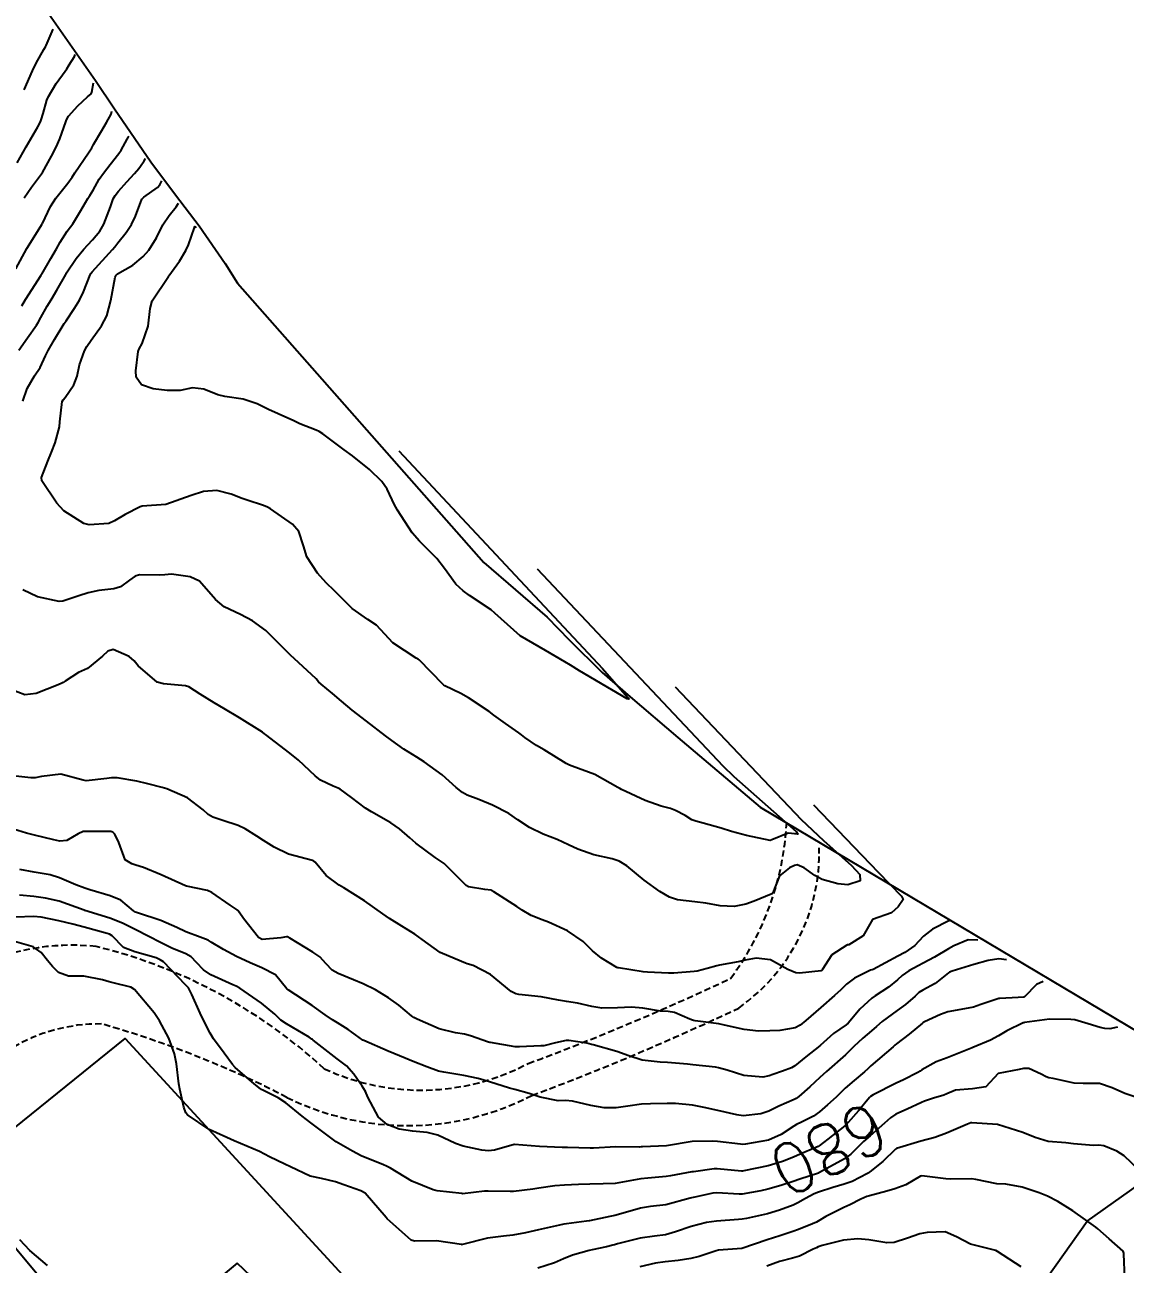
# Model space of a CAD drawing. Header units: metres. Extents: x 292545 to 299085, y 7450245 to 7463078.
# Drawn here: x 295451.3 to 295537.8, y 7462368.5 to 7462466 of the extents above; entities that cross this region are included whole.
import ezdxf
from ezdxf.enums import TextEntityAlignment as Align

# ---------------------------------------------------------------- set-up
doc = ezdxf.new("R2010")
doc.units = ezdxf.units.M
doc.linetypes.add('DASHED', pattern=[0.75, 0.5, -0.25])
for name, color, linetype in [('Area', 45, 'Continuous'), ('Cotas', 45, 'Continuous'), ('Curvas de Nivel 1m', 11, 'Continuous'), ('Curvas de Nivel 5m', 15, 'Continuous'), ('Edificações', 30, 'Continuous'), ('Hidrografia', 140, 'Continuous'), ('Vias Secundárias', 230, 'DASHED')]:
    doc.layers.add(name, color=color, linetype=linetype)
doc.styles.add('Style-STANDARD', font='STANDARD.shx')

msp = doc.modelspace()

# ---------------------------------------------------------------- linework, layer by layer
at = {"layer": 'Area'}
msp.add_polyline3d([(295452.616, 7462467.636, 681.628), (295456.826, 7462461.623, 685.278), (295458.316, 7462459.391, 693.368), (295461.183, 7462455.22, 686.858), (295463.137, 7462452.631, 687.128), (295464.977, 7462450.181, 698.048), (295467.037, 7462447.204, 689.669), (295467.998, 7462445.661, 690.248), (295487.385, 7462423.688, 688.977), (295492.362, 7462419.381, 688.866), (295494.092, 7462417.598, 688.927), (295496.697, 7462415.031, 689.016), (295498.889, 7462413.116, 688.496), (295502.636, 7462409.915, 688.946), (295509.103, 7462404.429, 687.684), (295553.825, 7462377.834, 705.451)], dxfattribs=at)
at = {"layer": 'Curvas de Nivel 1m', "flags": 128}
for points, elevation in [([(295451.222, 7462460.877), (295451.877, 7462462.379), (295452.16, 7462462.975), (295452.77, 7462464.055), (295452.887, 7462464.253), (295452.951, 7462464.368), (295453.503, 7462465.65)], 681), ([(295450.67, 7462455.142), (295451.392, 7462456.389), (295452.285, 7462457.962), (295452.514, 7462458.373), (295452.569, 7462458.508), (295452.713, 7462459.022), (295453.016, 7462460.08), (295453.136, 7462460.366), (295453.733, 7462461.37), (295454.437, 7462462.353), (295454.565, 7462462.541), (295454.758, 7462462.847), (295455.179, 7462463.515), (295455.223, 7462463.66)], 682), ([(295451.224, 7462452.391), (295451.807, 7462453.221), (295452.663, 7462454.37), (295453.38, 7462455.659), (295453.735, 7462456.359), (295454.022, 7462457.024), (295454.486, 7462458.352), (295454.546, 7462458.511), (295454.71, 7462458.796), (295455.444, 7462459.617), (295456.211, 7462460.328), (295456.489, 7462460.57), (295456.549, 7462460.698), (295456.673, 7462461.43)], 683), ([(295450.567, 7462446.808), (295451.436, 7462448.387), (295451.879, 7462449.095), (295452.612, 7462450.279), (295452.643, 7462450.339), (295452.658, 7462450.37), (295453.292, 7462451.697), (295453.714, 7462452.359), (295454.127, 7462452.869), (295454.651, 7462453.53), (295454.992, 7462454.011), (295455.217, 7462454.342), (295456.28, 7462455.927), (295456.534, 7462456.322), (295456.685, 7462456.573), (295457.326, 7462457.685), (295457.697, 7462458.31), (295458.057, 7462458.962), (295458.123, 7462459.19)], 684), ([(295450.798, 7462440.395), (295451.478, 7462441.361), (295452.197, 7462442.375), (295452.315, 7462442.574), (295452.522, 7462442.96), (295453.038, 7462443.862), (295453.343, 7462444.362), (295453.8, 7462445.108), (295454.487, 7462446.351), (295454.514, 7462446.399), (295454.564, 7462446.48), (295455.321, 7462447.597), (295455.922, 7462448.337), (295456.233, 7462448.689), (295456.594, 7462449.074), (295457.166, 7462449.76), (295457.482, 7462450.317), (295458.004, 7462451.687), (295458.229, 7462452.304), (295458.372, 7462452.567), (295458.642, 7462452.919), (295459.296, 7462453.65), (295459.898, 7462454.288), (295460.247, 7462454.704), (295460.371, 7462454.878), (295460.657, 7462455.292), (295460.763, 7462455.48)], 686), ([(295451.108, 7462436.39), (295451.467, 7462437.376), (295452.047, 7462438.376), (295452.48, 7462439.029), (295452.91, 7462439.944), (295453.099, 7462440.364), (295453.612, 7462441.249), (295454.3, 7462442.352), (295454.38, 7462442.486), (295454.518, 7462442.708), (295455.182, 7462443.695), (295455.57, 7462444.34), (295455.892, 7462444.994), (295456.404, 7462446.332), (295456.462, 7462446.433), (295456.565, 7462446.555), (295458.182, 7462448.306), (295458.358, 7462448.532), (295458.591, 7462448.841), (295459.247, 7462449.65), (295459.667, 7462450.289), (295459.97, 7462450.936), (295460.488, 7462452.281), (295460.547, 7462452.368), (295460.635, 7462452.446), (295461.707, 7462453.204), (295461.886, 7462453.4), (295462.063, 7462453.72)], 687), ([(295491.563, 7462423.19), (295506.167, 7462407.698), (295507.054, 7462406.857), (295511.938, 7462402.534), (295512.084, 7462402.308), (295511.315, 7462402.406), (295510.036, 7462401.879), (295509.914, 7462401.812), (295508.048, 7462402.207), (295506.853, 7462402.53), (295506.053, 7462402.775), (295504.63, 7462403.182), (295504.059, 7462403.326), (295503.744, 7462403.449), (295503.212, 7462403.773), (295502.467, 7462404.185), (295502.068, 7462404.328), (295501.339, 7462404.529), (295500.074, 7462404.961), (295498.198, 7462405.829), (295498.084, 7462405.896), (295497.929, 7462405.989), (295496.1, 7462407.006), (295494.327, 7462407.66), (295494.111, 7462407.741), (295493.853, 7462407.883), (295492.123, 7462408.952), (295491.521, 7462409.304), (295490.604, 7462409.923), (295490.341, 7462410.133), (295490.138, 7462410.28), (295489.08, 7462411.01), (295488.159, 7462411.683), (295487.793, 7462411.954), (295486.174, 7462413.051), (295485.578, 7462413.38), (295484.315, 7462413.998), (295484.236, 7462414.051), (295484.184, 7462414.096), (295482.284, 7462416.019), (295482.204, 7462416.08), (295482.066, 7462416.16), (295480.223, 7462417.373), (295479.582, 7462418.05), (295478.929, 7462418.749), (295478.244, 7462419.218), (295477.031, 7462420.082), (295476.26, 7462420.823), (295475.636, 7462421.469), (295474.98, 7462422.103), (295474.284, 7462422.839), (295473.456, 7462424.123), (295473.189, 7462425.004), (295472.825, 7462426.132), (295472.331, 7462426.708), (295470.589, 7462427.918), (295470.351, 7462428.048), (295470.044, 7462428.165), (295468.764, 7462428.591), (295468.358, 7462428.73), (295467.503, 7462429.057), (295466.364, 7462429.357), (295465.32, 7462429.264), (295464.36, 7462428.963), (295462.353, 7462428.26), (295460.516, 7462428.113), (295460.35, 7462428.07), (295459.158, 7462427.474), (295458.333, 7462426.959), (295457.872, 7462426.764), (295456.328, 7462426.647), (295455.914, 7462426.75), (295454.344, 7462427.763), (295453.791, 7462428.356), (295452.619, 7462430.119), (295452.597, 7462430.368), (295453.083, 7462431.666), (295453.363, 7462432.36), (295453.659, 7462433.102), (295453.989, 7462434.354), (295454.023, 7462434.758), (295454.202, 7462436.352), (295454.299, 7462436.497), (295454.448, 7462436.669), (295455.132, 7462437.674), (295455.389, 7462438.341), (295455.583, 7462439.238), (295455.958, 7462440.335), (295456.156, 7462440.673), (295456.502, 7462441.189), (295457.304, 7462442.318), (295457.732, 7462443.104), (295458.033, 7462444.308), (295458.391, 7462446.133), (295458.46, 7462446.302), (295458.564, 7462446.4), (295459.763, 7462447.096), (295460.578, 7462447.755), (295461.023, 7462448.273), (295461.619, 7462449.243), (295462.135, 7462450.257), (295462.62, 7462450.985), (295463.184, 7462451.688), (295463.353, 7462451.96)], 688), ([(295480.683, 7462432.47), (295496.707, 7462415.339), (295498.675, 7462413.107), (295498.725, 7462413.029), (295498.788, 7462412.93), (295498.649, 7462412.967), (295497.447, 7462413.661), (295494.904, 7462415.165), (295494.2, 7462415.613), (295493.756, 7462415.884), (295492.216, 7462416.753), (295490.233, 7462417.93), (295488.251, 7462419.712), (295487.951, 7462419.953), (295486.264, 7462421.093), (295485.741, 7462421.451), (295485.185, 7462421.986), (295484.291, 7462423.229), (295483.679, 7462424.006), (295482.317, 7462425.381), (295481.747, 7462426.026), (295480.591, 7462427.796), (295480.45, 7462428.039), (295480.355, 7462428.238), (295479.768, 7462429.45), (295479.351, 7462430.055), (295478.382, 7462431), (295477.04, 7462432.084), (295476.4, 7462432.567), (295474.721, 7462433.804), (295474.421, 7462434.003), (295474.181, 7462434.114), (295472.899, 7462434.604), (295472.43, 7462434.825), (295471.206, 7462435.382), (295470.439, 7462435.729), (295469.553, 7462436.169), (295468.447, 7462436.546), (295466.994, 7462436.748), (295466.453, 7462436.88), (295465.352, 7462437.329), (295464.461, 7462437.426), (295463.485, 7462437.217), (295462.458, 7462437.235), (295461.365, 7462437.365), (295460.464, 7462437.682), (295460.019, 7462438.285), (295460.001, 7462438.762), (295460.184, 7462440.283), (295460.262, 7462440.515), (295460.499, 7462440.922), (295460.979, 7462442.273), (295461.134, 7462443.671), (295461.297, 7462444.269), (295462.562, 7462446.186), (295462.587, 7462446.225), (295462.607, 7462446.25), (295463.427, 7462447.389), (295463.948, 7462448.236), (295464.148, 7462448.676), (295464.61, 7462450.052), (295464.659, 7462450.135), (295464.691, 7462450.109), (295464.743, 7462450.05)], 689), ([(295502.433, 7462413.91), (295512.342, 7462403.476), (295514.084, 7462401.811), (295516.286, 7462399.855), (295516.955, 7462399.135), (295516.979, 7462398.634), (295516, 7462398.334), (295515.215, 7462398.413), (295514.004, 7462398.75), (295513.41, 7462399.052), (295512.563, 7462399.662), (295512.015, 7462399.902), (295511.826, 7462399.86), (295511.43, 7462399.676), (295510.645, 7462399.045), (295510.114, 7462397.689), (295510.062, 7462397.62), (295509.991, 7462397.586), (295508.654, 7462397.039), (295507.979, 7462396.797), (295507.071, 7462396.634), (295505.977, 7462396.684), (295504.85, 7462396.881), (295503.981, 7462396.982), (295502.617, 7462397.147), (295501.987, 7462397.368), (295501.225, 7462397.798), (295500.002, 7462398.695), (295498.62, 7462399.824), (295498.018, 7462400.183), (295497.485, 7462400.374), (295496.025, 7462400.69), (295494.767, 7462401.137), (295494.037, 7462401.487), (295493.139, 7462401.889), (295492.047, 7462402.315), (295490.969, 7462402.833), (295490.058, 7462403.449), (295489.334, 7462403.937), (295488.069, 7462404.605), (295486.984, 7462405.051), (295486.077, 7462405.396), (295485.697, 7462405.593), (295485.2, 7462405.983), (295484.098, 7462406.974), (295482.697, 7462408.014), (295482.116, 7462408.377), (295481.085, 7462408.998), (295480.129, 7462409.675), (295479.649, 7462410.055), (295478.15, 7462411.213), (295477.024, 7462412.081), (295476.17, 7462412.779), (295475.468, 7462413.392), (295474.582, 7462414.114), (295474.379, 7462414.311), (295474.187, 7462414.536), (295472.456, 7462416.137), (295472.206, 7462416.378), (295470.424, 7462418.158), (295470.235, 7462418.328), (295469.172, 7462419.106), (295468.247, 7462419.595), (295466.962, 7462420.203), (295466.262, 7462420.783), (295465.008, 7462422.223), (295464.286, 7462422.575), (295462.808, 7462422.772), (295462.287, 7462422.714), (295461.86, 7462422.691), (295460.287, 7462422.73), (295459.944, 7462422.626), (295459.497, 7462422.288), (295458.799, 7462421.771), (295458.273, 7462421.63), (295457.103, 7462421.485), (295456.267, 7462421.294), (295455.527, 7462421.074), (295454.258, 7462420.656), (295453.985, 7462420.627), (295452.262, 7462420.988), (295451.129, 7462421.532)], 687), ([(295513.303, 7462404.63), (295518.399, 7462399.334), (295520.242, 7462397.442), (295520.37, 7462397.183), (295519.978, 7462396.607), (295519.434, 7462396.115), (295517.963, 7462395.6), (295517.229, 7462394.328), (295516.092, 7462393.619), (295515.965, 7462393.597), (295515.943, 7462393.591), (295514.739, 7462392.828), (295513.997, 7462391.639), (295513.966, 7462391.596), (295513.922, 7462391.571), (295512.21, 7462391.374), (295511.919, 7462391.395), (295511.281, 7462391.676), (295509.93, 7462392.417), (295508.793, 7462392.568), (295507.93, 7462392.395), (295507.385, 7462392.269), (295505.926, 7462392.011), (295505.703, 7462391.964), (295504.955, 7462391.75), (295504.146, 7462391.531), (295503.919, 7462391.5), (295502.319, 7462391.382), (295501.917, 7462391.382), (295500.262, 7462391.462), (295499.918, 7462391.49), (295497.965, 7462391.787), (295497.922, 7462391.798), (295497.828, 7462391.831), (295496.628, 7462392.548), (295495.936, 7462393.148), (295495.182, 7462393.868), (295493.951, 7462394.715), (295492.472, 7462395.388), (295491.968, 7462395.572), (295491.111, 7462395.913), (295490.383, 7462396.33), (295489.98, 7462396.626), (295488.172, 7462397.768), (295487.992, 7462397.895), (295487.949, 7462397.907), (295487.447, 7462397.958), (295486.184, 7462398.166), (295485.996, 7462398.265), (295484.256, 7462399.998), (295484.015, 7462400.171), (295483.554, 7462400.471), (295482.037, 7462401.597), (295481.557, 7462402.027), (295480.755, 7462402.744), (295480.055, 7462403.211), (295478.538, 7462404.065), (295478.066, 7462404.368), (295476.964, 7462405.191), (295476.081, 7462405.849), (295475.927, 7462405.938), (295475.534, 7462406.098), (295474.537, 7462406.553), (295474.101, 7462406.893), (295472.809, 7462408.133), (295472.118, 7462408.684), (295470.211, 7462410.159), (295470.134, 7462410.219), (295469.967, 7462410.331), (295468.152, 7462411.459), (295466.919, 7462412.202), (295466.167, 7462412.653), (295465.064, 7462413.331), (295464.18, 7462413.897), (295463.924, 7462413.977), (295462.182, 7462414.134), (295461.692, 7462414.265), (295460.196, 7462415.568), (295459.864, 7462415.95), (295459.482, 7462416.287), (295458.211, 7462416.848), (295457.79, 7462416.726), (295457.388, 7462416.312), (295456.193, 7462415.345), (295455.508, 7462415.022), (295454.457, 7462414.347), (295454.293, 7462414.238), (295454.181, 7462414.194), (295453.903, 7462414.077), (295452.173, 7462413.393), (295451.271, 7462413.29), (295450.176, 7462413.691)], 686), ([(295526.243, 7462393.97), (295525.464, 7462393.991), (295524.336, 7462393.524), (295523.94, 7462393.285), (295522.826, 7462392.649), (295521.929, 7462392.155), (295521.536, 7462391.945), (295520.805, 7462391.561), (295520.277, 7462391.207), (295519.912, 7462390.866), (295519.216, 7462390.268), (295518.15, 7462389.596), (295517.891, 7462389.423), (295516.951, 7462388.541), (295516.199, 7462387.617), (295516.044, 7462387.445), (295515.868, 7462387.312), (295514.872, 7462386.621), (295513.843, 7462385.685), (295513.828, 7462385.666), (295513.801, 7462385.65), (295512.698, 7462384.804), (295511.829, 7462384.084), (295511.572, 7462383.927), (295510.861, 7462383.68), (295510.1, 7462383.408), (295509.819, 7462383.307), (295509.321, 7462383.2), (295507.819, 7462383.337), (295506.508, 7462383.733), (295505.826, 7462383.937), (295505.596, 7462383.973), (295503.829, 7462384.157), (295503.39, 7462384.207), (295501.831, 7462384.36), (295501.239, 7462384.388), (295499.834, 7462384.537), (295498.784, 7462384.876), (295497.844, 7462385.218), (295495.982, 7462385.727), (295495.852, 7462385.772), (295495.477, 7462385.864), (295494.059, 7462386.082), (295493.855, 7462386.079), (295493.007, 7462385.893), (295492.085, 7462385.671), (295491.849, 7462385.655), (295490.191, 7462385.583), (295489.848, 7462385.583), (295487.89, 7462385.912), (295487.852, 7462385.919), (295487.752, 7462385.952), (295486.332, 7462386.448), (295485.859, 7462386.57), (295485.161, 7462386.686), (295483.863, 7462386.994), (295482.126, 7462387.761), (295481.872, 7462387.892), (295481.792, 7462387.941), (295481.681, 7462388.023), (295480.701, 7462388.858), (295479.887, 7462389.432), (295478.869, 7462390.06), (295477.9, 7462390.548), (295477.128, 7462390.854), (295475.915, 7462391.339), (295475.446, 7462391.625), (295474.978, 7462392.104), (295474.466, 7462392.65), (295473.932, 7462393.029), (295472.114, 7462394.138), (295471.944, 7462394.229), (295471.845, 7462394.241), (295471.422, 7462394.148), (295469.942, 7462394.037), (295469.642, 7462394.173), (295468.483, 7462395.667), (295468.139, 7462396.188), (295468.069, 7462396.284), (295467.975, 7462396.359), (295467.434, 7462396.74), (295465.988, 7462397.728), (295465.646, 7462397.872), (295463.993, 7462398.213), (295463.91, 7462398.241), (295462.002, 7462399.124), (295460.601, 7462399.68), (295460.009, 7462399.873), (295459.7, 7462399.975), (295459.168, 7462400.293), (295458.681, 7462401.652), (295458.355, 7462402.305), (295458.207, 7462402.47), (295458.045, 7462402.513), (295457.841, 7462402.516), (295456.045, 7462402.537), (295455.859, 7462402.518), (295455.469, 7462402.336), (295454.573, 7462401.81), (295454.037, 7462401.76), (295453.553, 7462401.872), (295452.041, 7462402.227), (295451.416, 7462402.386), (295450.047, 7462402.821)], 684), ([(295528.483, 7462392.44), (295527.878, 7462392.506), (295527.046, 7462392.375), (295525.928, 7462392.048), (295524.212, 7462391.526), (295523.997, 7462391.454), (295523.921, 7462391.402), (295522.874, 7462390.575), (295521.9, 7462390.041), (295521.602, 7462389.848), (295521.297, 7462389.556), (295520.548, 7462388.902), (295519.882, 7462388.447), (295518.717, 7462387.587), (295518.268, 7462387.193), (295517.862, 7462386.844), (295517.195, 7462386.264), (295516.495, 7462385.613), (295516.17, 7462385.287), (295515.836, 7462384.963), (295514.341, 7462383.642), (295513.818, 7462383.166), (295513.03, 7462382.438), (295512.161, 7462381.666), (295511.956, 7462381.513), (295511.799, 7462381.433), (295510.573, 7462380.901), (295509.785, 7462380.513), (295509.173, 7462380.308), (295507.78, 7462380.165), (295507.287, 7462380.218), (295505.785, 7462380.572), (295504.72, 7462380.82), (295503.791, 7462380.993), (295502.457, 7462381.116), (295501.793, 7462381.127), (295500.49, 7462381.106), (295499.792, 7462381.073), (295498.702, 7462380.914), (295497.787, 7462380.778), (295496.849, 7462380.787), (295495.794, 7462380.974), (295494.355, 7462381.317), (295493.798, 7462381.352), (295493.235, 7462381.326), (295491.8, 7462381.634), (295490.946, 7462381.919), (295489.806, 7462382.237), (295489.401, 7462382.34), (295487.812, 7462382.834), (295486.94, 7462383.089), (295485.816, 7462383.316), (295484.234, 7462383.581), (295483.82, 7462383.679), (295482.894, 7462384.009), (295481.829, 7462384.43), (295481.184, 7462384.678), (295479.841, 7462385.229), (295477.927, 7462386.069), (295477.853, 7462386.111), (295476.709, 7462386.935), (295475.867, 7462387.464), (295475.481, 7462387.707), (295474.899, 7462388.105), (295473.884, 7462388.831), (295471.985, 7462390.056), (295471.902, 7462390.112), (295471.876, 7462390.14), (295471.002, 7462391.242), (295469.919, 7462391.807), (295468.986, 7462392.179), (295467.928, 7462392.697), (295466.893, 7462393.241), (295465.939, 7462393.828), (295465.69, 7462393.964), (295465.06, 7462394.223), (295463.949, 7462394.641), (295463.224, 7462394.977), (295461.962, 7462395.528), (295460.128, 7462396.121), (295459.971, 7462396.18), (295459.825, 7462396.282), (295458.815, 7462397.131), (295457.984, 7462397.46), (295456.389, 7462397.926), (295455.99, 7462398.064), (295455.289, 7462398.337), (295454.001, 7462398.871), (295453.262, 7462399.103), (295452.007, 7462399.314), (295450.868, 7462399.533)], 683), ([(295531.363, 7462390.71), (295530.852, 7462390.497), (295529.894, 7462389.522), (295529.855, 7462389.499), (295529.42, 7462389.465), (295527.977, 7462389.394), (295527.892, 7462389.379), (295526.475, 7462388.906), (295525.885, 7462388.703), (295524.896, 7462388.528), (295523.881, 7462388.324), (295523.301, 7462388.113), (295522.042, 7462387.548), (295521.931, 7462387.49), (295521.871, 7462387.447), (295520.832, 7462386.587), (295519.847, 7462385.809), (295519.716, 7462385.701), (295519.567, 7462385.574), (295517.828, 7462384.082), (295517.587, 7462383.84), (295517.324, 7462383.605), (295516.498, 7462382.931), (295515.81, 7462382.328), (295515.08, 7462381.631), (295514.423, 7462381.011), (295513.785, 7462380.46), (295513.3, 7462380.135), (295512.373, 7462379.664), (295511.974, 7462379.465), (295511.77, 7462379.338), (295510.768, 7462378.675), (295509.758, 7462378.244), (295507.953, 7462377.916), (295507.755, 7462377.905), (295507.561, 7462377.916), (295505.757, 7462378.127), (295505.336, 7462378.165), (295503.757, 7462378.128), (295501.753, 7462377.79), (295499.846, 7462377.715), (295499.752, 7462377.704), (295499.632, 7462377.692), (295497.752, 7462377.715), (295495.997, 7462377.611), (295495.75, 7462377.605), (295493.969, 7462377.66), (295493.751, 7462377.67), (295493.54, 7462377.672), (295491.751, 7462377.739), (295489.791, 7462377.891), (295489.753, 7462377.891), (295488.23, 7462377.463), (295487.747, 7462377.402), (295487.231, 7462377.441), (295485.751, 7462377.773), (295485.142, 7462377.986), (295483.762, 7462378.62), (295482.923, 7462378.85), (295481.767, 7462378.958), (295480.711, 7462379.094), (295479.774, 7462379.477), (295479.1, 7462380.057), (295478.248, 7462381.615), (295478.077, 7462382.067), (295477.807, 7462382.498), (295477.162, 7462383.426), (295476.571, 7462384.089), (295475.831, 7462384.642), (295473.959, 7462386.119), (295473.898, 7462386.164), (295473.854, 7462386.197), (295473.64, 7462386.337), (295471.865, 7462387.383), (295471.41, 7462387.689), (295470.934, 7462388.154), (295469.886, 7462389.026), (295468.175, 7462390.187), (295467.904, 7462390.344), (295467.626, 7462390.472), (295465.913, 7462391.247), (295465.325, 7462391.627), (295464.782, 7462392.227), (295464.362, 7462392.668), (295463.929, 7462392.89), (295462.836, 7462393.349), (295461.938, 7462393.791), (295461.034, 7462394.269), (295459.951, 7462394.826), (295458.954, 7462395.3), (295457.964, 7462395.701), (295455.988, 7462396.314), (295455.973, 7462396.317), (295455.939, 7462396.33), (295453.98, 7462397.039), (295452.9, 7462397.284), (295451.983, 7462397.401), (295450.865, 7462397.51)], 682), ([(295537.233, 7462387.13), (295536.609, 7462387.002), (295536.214, 7462387.03), (295535.869, 7462387.098), (295534.91, 7462387.394), (295533.876, 7462387.697), (295533.549, 7462387.741), (295531.876, 7462387.746), (295529.906, 7462387.492), (295529.873, 7462387.483), (295529.856, 7462387.478), (295529.803, 7462387.461), (295528.508, 7462386.829), (295527.857, 7462386.451), (295527.239, 7462386.099), (295525.843, 7462385.534), (295525.82, 7462385.523), (295525.777, 7462385.501), (295523.835, 7462384.709), (295522.97, 7462384.4), (295521.825, 7462383.765), (295521.702, 7462383.673), (295521.519, 7462383.553), (295520.385, 7462382.996), (295519.814, 7462382.728), (295518.003, 7462381.795), (295517.804, 7462381.685), (295517.754, 7462381.65), (295517.707, 7462381.601), (295516.856, 7462380.54), (295516.043, 7462379.617), (295515.907, 7462379.483), (295515.77, 7462379.363), (295514.434, 7462378.315), (295513.754, 7462377.794), (295513.666, 7462377.738), (295513.484, 7462377.653), (295512.268, 7462377.145), (295511.745, 7462376.912), (295510.87, 7462376.55), (295509.738, 7462376.217), (295507.832, 7462375.816), (295507.734, 7462375.807), (295507.644, 7462375.811), (295505.735, 7462375.985), (295505.496, 7462375.982), (295503.881, 7462375.759), (295503.75, 7462375.743), (295503.733, 7462375.738), (295502.073, 7462375.44), (295501.727, 7462375.376), (295500.285, 7462375.244), (295499.724, 7462375.192), (295498.575, 7462374.973), (295497.718, 7462374.839), (295496.777, 7462374.789), (295495.717, 7462374.773), (295494.83, 7462374.755), (295493.715, 7462374.702), (295492.972, 7462374.633), (295491.711, 7462374.452), (295491.24, 7462374.384), (295489.707, 7462374.202), (295489.446, 7462374.193), (295487.707, 7462374.224), (295487.443, 7462374.218), (295485.704, 7462374.026), (295485.655, 7462374.029), (295483.707, 7462374.263), (295483.382, 7462374.331), (295481.718, 7462375.005), (295480.028, 7462376.047), (295479.838, 7462376.152), (295479.734, 7462376.202), (295479.483, 7462376.305), (295477.742, 7462376.998), (295477.038, 7462377.373), (295475.753, 7462378.1), (295473.775, 7462379.601), (295473.081, 7462380.127), (295471.793, 7462381.166), (295471.209, 7462381.561), (295469.996, 7462382.167), (295469.866, 7462382.231), (295469.804, 7462382.272), (295469.303, 7462382.68), (295467.821, 7462383.952), (295467.619, 7462384.192), (295466.958, 7462385.077), (295466.125, 7462386.207), (295465.857, 7462386.668), (295465.327, 7462387.677), (295465.055, 7462388.222), (295464.419, 7462389.708), (295464.141, 7462390.236), (295464.02, 7462390.354), (295463.905, 7462390.46), (295462.19, 7462392.257), (295461.925, 7462392.439), (295461.606, 7462392.583), (295459.931, 7462393.052), (295459.034, 7462393.393), (295458.15, 7462394.307), (295457.945, 7462394.444), (295457.755, 7462394.503), (295455.953, 7462394.995), (295455.053, 7462395.242), (295453.96, 7462395.506), (295452.562, 7462395.773), (295451.965, 7462395.824), (295450.572, 7462395.785)], 681), ([(295539.478, 7462375.342), (295537.747, 7462376.992), (295537.16, 7462377.369), (295536.152, 7462377.779), (295535.757, 7462377.841), (295535.342, 7462377.81), (295533.758, 7462377.944), (295533.156, 7462378.019), (295531.76, 7462378.13), (295530.757, 7462378.439), (295529.767, 7462378.833), (295527.773, 7462379.48), (295525.774, 7462379.605), (295525.678, 7462379.598), (295525.413, 7462379.505), (295523.765, 7462378.779), (295522.847, 7462378.455), (295521.759, 7462378.169), (295519.843, 7462377.579), (295519.752, 7462377.524), (295518.763, 7462376.569), (295517.734, 7462375.737), (295517.66, 7462375.675), (295517.557, 7462375.602), (295516.342, 7462374.996), (295515.72, 7462374.769), (295514.841, 7462374.508), (295513.71, 7462374.14), (295513.356, 7462374.006), (295512.68, 7462373.66), (295512.071, 7462373.294), (295511.697, 7462373.113), (295510.647, 7462372.727), (295509.69, 7462372.439), (295508.045, 7462372.073), (295507.686, 7462372.02), (295507.406, 7462372.003), (295505.684, 7462371.86), (295504.895, 7462371.752), (295503.68, 7462371.444), (295502.443, 7462371.014), (295501.673, 7462370.794), (295500.796, 7462370.675), (295499.67, 7462370.525), (295497.902, 7462370.073), (295497.665, 7462370.001), (295497.535, 7462369.971), (295497.028, 7462369.846), (295495.91, 7462369.606), (295495.658, 7462369.555), (295494.34, 7462369.186), (295493.648, 7462368.889), (295492.937, 7462368.597), (295491.637, 7462368.165)], 679), ([(295537.79, 7462367.358), (295537.728, 7462369.283), (295537.721, 7462369.359), (295537.655, 7462369.493), (295536.569, 7462370.477), (295535.681, 7462371.254), (295535.515, 7462371.392), (295533.696, 7462372.683), (295532.525, 7462373.422), (295531.709, 7462373.831), (295531.049, 7462374.104), (295529.719, 7462374.543), (295528.429, 7462374.766), (295527.723, 7462374.798), (295526.076, 7462375.148), (295525.728, 7462375.197), (295524.082, 7462375.17), (295523.728, 7462375.207), (295521.843, 7462375.437), (295521.731, 7462375.404), (295520.565, 7462374.723), (295519.715, 7462374.403), (295519.084, 7462374.215), (295517.707, 7462373.86), (295517.505, 7462373.803), (295517.041, 7462373.607), (295516.175, 7462373.138), (295515.696, 7462372.935), (295514.28, 7462372.232), (295513.685, 7462371.872), (295513.542, 7462371.793), (295513.233, 7462371.655), (295512.124, 7462371.22), (295511.677, 7462371.049), (295510.65, 7462370.703), (295509.67, 7462370.389), (295507.663, 7462369.72), (295505.826, 7462369.573), (295505.66, 7462369.538), (295504.321, 7462369.092), (295503.65, 7462368.936), (295502.654, 7462368.774), (295501.646, 7462368.66), (295500.872, 7462368.57), (295499.64, 7462368.273)], 678), ([(295529.641, 7462368.27), (295527.772, 7462369.479), (295527.654, 7462369.548), (295527.558, 7462369.577), (295525.661, 7462370.047), (295524.558, 7462370.628), (295523.675, 7462371.013), (295522.244, 7462370.975), (295521.673, 7462370.876), (295520.702, 7462370.53), (295519.662, 7462370.176), (295519.082, 7462370.165), (295517.665, 7462370.399), (295516.795, 7462370.48), (295515.664, 7462370.38), (295513.98, 7462369.959), (295513.665, 7462369.835), (295513.537, 7462369.779), (295513.28, 7462369.654), (295512.205, 7462369.114), (295511.652, 7462368.964), (295510.631, 7462368.697), (295509.643, 7462368.334)], 677), ([(295453.069, 7462368.366), (295451.655, 7462369.546), (295450.879, 7462370.388)], 679)]:
    msp.add_lwpolyline(points, dxfattribs=dict(at, elevation=elevation))
at = {"layer": 'Curvas de Nivel 5m', "flags": 128}
for points, elevation in [([(295451.045, 7462443.883), (295451.319, 7462444.388), (295452.562, 7462446.309), (295452.587, 7462446.345), (295452.6, 7462446.37), (295453.328, 7462447.609), (295453.752, 7462448.358), (295454.049, 7462448.898), (295454.604, 7462449.765), (295454.862, 7462450.095), (295455.053, 7462450.346), (295455.669, 7462451.38), (295456.234, 7462452.326), (295456.39, 7462452.57), (295456.643, 7462452.998), (295457.132, 7462453.839), (295457.459, 7462454.312), (295457.983, 7462454.994), (295458.679, 7462455.867), (295458.856, 7462456.123), (295459.335, 7462457.004), (295459.436, 7462457.172), (295459.473, 7462457.24)], 685), ([(295524.003, 7462395.5), (295523.962, 7462395.487), (295522.661, 7462394.838), (295521.95, 7462394.281), (295521.606, 7462393.894), (295521.278, 7462393.557), (295520.494, 7462393.008), (295519.934, 7462392.705), (295518.004, 7462391.679), (295517.923, 7462391.647), (295517.889, 7462391.634), (295517.803, 7462391.601), (295516.54, 7462390.987), (295515.906, 7462390.506), (295515.447, 7462390.077), (295514.951, 7462389.629), (295513.883, 7462388.678), (295512.717, 7462387.662), (295512.254, 7462387.279), (295511.867, 7462387.072), (295510.67, 7462386.877), (295509.864, 7462386.83), (295508.979, 7462386.818), (295507.865, 7462386.945), (295506.308, 7462387.296), (295505.869, 7462387.381), (295504.008, 7462387.622), (295503.872, 7462387.645), (295503.782, 7462387.671), (295503.571, 7462387.765), (295502.388, 7462388.292), (295501.879, 7462388.353), (295501.286, 7462388.389), (295499.881, 7462388.632), (295499.002, 7462388.698), (295497.881, 7462388.642), (295496.664, 7462388.631), (295495.882, 7462388.751), (295494.738, 7462389.018), (295493.886, 7462389.139), (295493.242, 7462389.245), (295491.889, 7462389.526), (295490.125, 7462389.694), (295489.891, 7462389.75), (295489.537, 7462389.934), (295487.913, 7462391.272), (295486.544, 7462391.971), (295486.068, 7462392.121), (295485.925, 7462392.174), (295485.622, 7462392.287), (295483.933, 7462393.005), (295482.535, 7462394.014), (295481.949, 7462394.44), (295480.928, 7462395.066), (295479.967, 7462395.687), (295479.44, 7462396.055), (295477.983, 7462397.066), (295476.366, 7462398.086), (295475.995, 7462398.305), (295474.964, 7462399.067), (295474.119, 7462400.118), (295474.014, 7462400.202), (295473.898, 7462400.237), (295472.022, 7462400.747), (295470.89, 7462401.291), (295470.038, 7462401.817), (295469.525, 7462402.168), (295468.614, 7462402.747), (295468.051, 7462402.993), (295466.854, 7462403.403), (295466.057, 7462403.661), (295465.698, 7462403.854), (295465.304, 7462404.221), (295464.077, 7462405.184), (295462.45, 7462405.894), (295462.089, 7462405.993), (295460.937, 7462406.272), (295460.095, 7462406.475), (295458.544, 7462406.749), (295458.097, 7462406.738), (295457.721, 7462406.689), (295456.095, 7462406.511), (295455.861, 7462406.567), (295454.1, 7462407.025), (295452.578, 7462406.853), (295452.097, 7462406.746), (295451.735, 7462406.745), (295450.098, 7462406.919)], 685), ([(295539.502, 7462381.343), (295537.808, 7462381.915), (295536.798, 7462382.36), (295535.816, 7462382.699), (295534.529, 7462382.69), (295533.816, 7462382.73), (295532.152, 7462383.094), (295531.82, 7462383.141), (295531.6, 7462383.212), (295531.226, 7462383.439), (295530.242, 7462383.868), (295529.827, 7462383.87), (295529.487, 7462383.803), (295527.823, 7462383.48), (295526.862, 7462382.44), (295525.811, 7462382.288), (295524.469, 7462382.179), (295523.807, 7462381.895), (295523.551, 7462381.787), (295522.757, 7462381.54), (295522.035, 7462381.312), (295521.798, 7462381.211), (295520.669, 7462380.682), (295519.784, 7462380.288), (295519.36, 7462379.996), (295518.906, 7462379.583), (295517.763, 7462378.588), (295517.241, 7462378.122), (295516.728, 7462377.61), (295516.237, 7462377.126), (295515.744, 7462376.758), (295513.782, 7462375.698), (295513.733, 7462375.669), (295513.69, 7462375.65), (295512.232, 7462375.158), (295511.723, 7462374.978), (295510.731, 7462374.666), (295509.713, 7462374.373), (295509.166, 7462374.244), (295507.707, 7462373.989), (295507.45, 7462373.98), (295505.708, 7462374.083), (295505.39, 7462374.061), (295503.963, 7462373.757), (295503.702, 7462373.695), (295503.609, 7462373.668), (295501.697, 7462373.157), (295500.481, 7462373.016), (295499.694, 7462372.895), (295498.349, 7462372.49), (295497.688, 7462372.315), (295497.296, 7462372.235), (295495.683, 7462371.893), (295495.657, 7462371.887), (295495.452, 7462371.862), (295493.892, 7462371.666), (295493.68, 7462371.625), (295493.333, 7462371.539), (295491.676, 7462371.171), (295490.655, 7462370.938), (295489.671, 7462370.755), (295488.928, 7462370.68), (295487.669, 7462370.519), (295485.707, 7462370.023), (295485.663, 7462370.014), (295485.626, 7462370.017), (295483.666, 7462370.324), (295481.932, 7462370.292), (295481.666, 7462370.378), (295479.777, 7462372.049), (295479.684, 7462372.149), (295478.043, 7462374.067), (295477.715, 7462374.258), (295476.359, 7462374.731), (295475.721, 7462374.956), (295474.607, 7462375.228), (295473.726, 7462375.4), (295472.166, 7462376.136), (295471.735, 7462376.35), (295470.509, 7462376.927), (295469.745, 7462377.347), (295467.753, 7462378.19), (295465.766, 7462379.071), (295464.066, 7462380.236), (295463.942, 7462380.395), (295463.789, 7462380.846), (295463.46, 7462382.243), (295463.386, 7462382.665), (295463.199, 7462384.246), (295463.059, 7462385.023), (295462.608, 7462386.252), (295461.867, 7462387.637), (295461.439, 7462388.264), (295459.9, 7462390.084), (295459.606, 7462390.284), (295458.21, 7462390.61), (295457.907, 7462390.686), (295457.373, 7462390.851), (295455.911, 7462391.14), (295454.708, 7462391.145), (295453.914, 7462391.42), (295453.456, 7462391.895), (295453.07, 7462392.363), (295452.563, 7462393.004), (295451.934, 7462393.455), (295450.472, 7462393.86)], 680)]:
    msp.add_lwpolyline(points, dxfattribs=dict(at, elevation=elevation))
at = {"layer": 'Edificações'}
msp.add_lwpolyline([(295467.965, 7462368.567), (295458.275, 7462360.468), (295445.761, 7462375.441), (295459.16, 7462386.238), (295479.554, 7462364.043), (295476.003, 7462360.923)], close=True, dxfattribs=at)
at = {"layer": 'Hidrografia'}
msp.add_lwpolyline([(295470.015, 7462311.923), (295471.464, 7462313.966), (295474.197, 7462316.112), (295479.679, 7462317.386), (295485.26, 7462316.31), (295493.655, 7462315.242), (295497.623, 7462324.309), (295501.744, 7462330.34), (295505.262, 7462336.364), (295510.066, 7462341.321), (295511.627, 7462347.979), (295516.072, 7462352.234), (295520.723, 7462358.93), (295525.58, 7462363.176), (295531.696, 7462367.429), (295534.846, 7462371.867), (295539.599, 7462375.245), (295543.593, 7462379.196), (295546.966, 7462382.466)], dxfattribs=at)
at = {"layer": 'Vias Secundárias', "elevation": 699.678}
msp.add_lwpolyline([(295592.32, 7462228.99, -0.107294), (295606.511, 7462243.243, 0.222118), (295613.732, 7462254.766, 0.402622), (295601.228, 7462271.461, 0.084724), (295568.401, 7462279.808, 0.123967), (295537.575, 7462282.553, 0.042635), (295527.544, 7462280.066, -0.219591), (295504.339, 7462282.489, -0.279475), (295485.685, 7462310.102, 0.156656), (295483.975, 7462313.515, 0.203066), (295450.365, 7462327.515, -0.105396), (295417.858, 7462334.241, -1.124382), (295428.178, 7462351.815, 0.916844), (295440.347, 7462365.285, -0.644967), (295456.881, 7462393.477, -0.126975), (295474.831, 7462383.855, 0.234513), (295490.874, 7462384.267, 0.020916), (295506.81, 7462390.981, 0.14731), (295511.199, 7462403.183, 1.720173)], format="xyb", dxfattribs=at)
at = {"layer": 'Vias Secundárias'}
msp.add_lwpolyline([(295594.027, 7462227.713, -0.107294), (295607.233, 7462240.978, 0.222118), (295615.932, 7462254.858, 0.395677), (295601.13, 7462275.123, 0.082727), (295568.02, 7462283.544, 0.122352), (295535.997, 7462286.294, 0.042635), (295525.423, 7462283.672, -0.221422), (295504.81, 7462285.897, -0.282491), (295487.899, 7462310.907, 0.161901), (295485.26, 7462316.31, 0.203066), (295449.284, 7462331.296, -0.105396), (295418.118, 7462337.745, -0.822306), (295424.874, 7462346.491, 0.766091), (295446.415, 7462365.758, -0.624162), (295457.305, 7462387.388, -0.049477), (295471.893, 7462381.605, 0.238519), (295491.153, 7462381.754, 0.021036), (295507.426, 7462388.633, 0.250156), (295513.763, 7462401.228)], format="xyb", dxfattribs=at)

# ---------------------------------------------------------------- texts
at = {"layer": 'Cotas', "style": 'Style-STANDARD'}
msp.add_text('680', height=4, rotation=206.9266, dxfattribs=at).set_placement((295514.533, 7462377.532, 680), align=Align.MIDDLE_CENTER)

doc.saveas('drawing.dxf')
